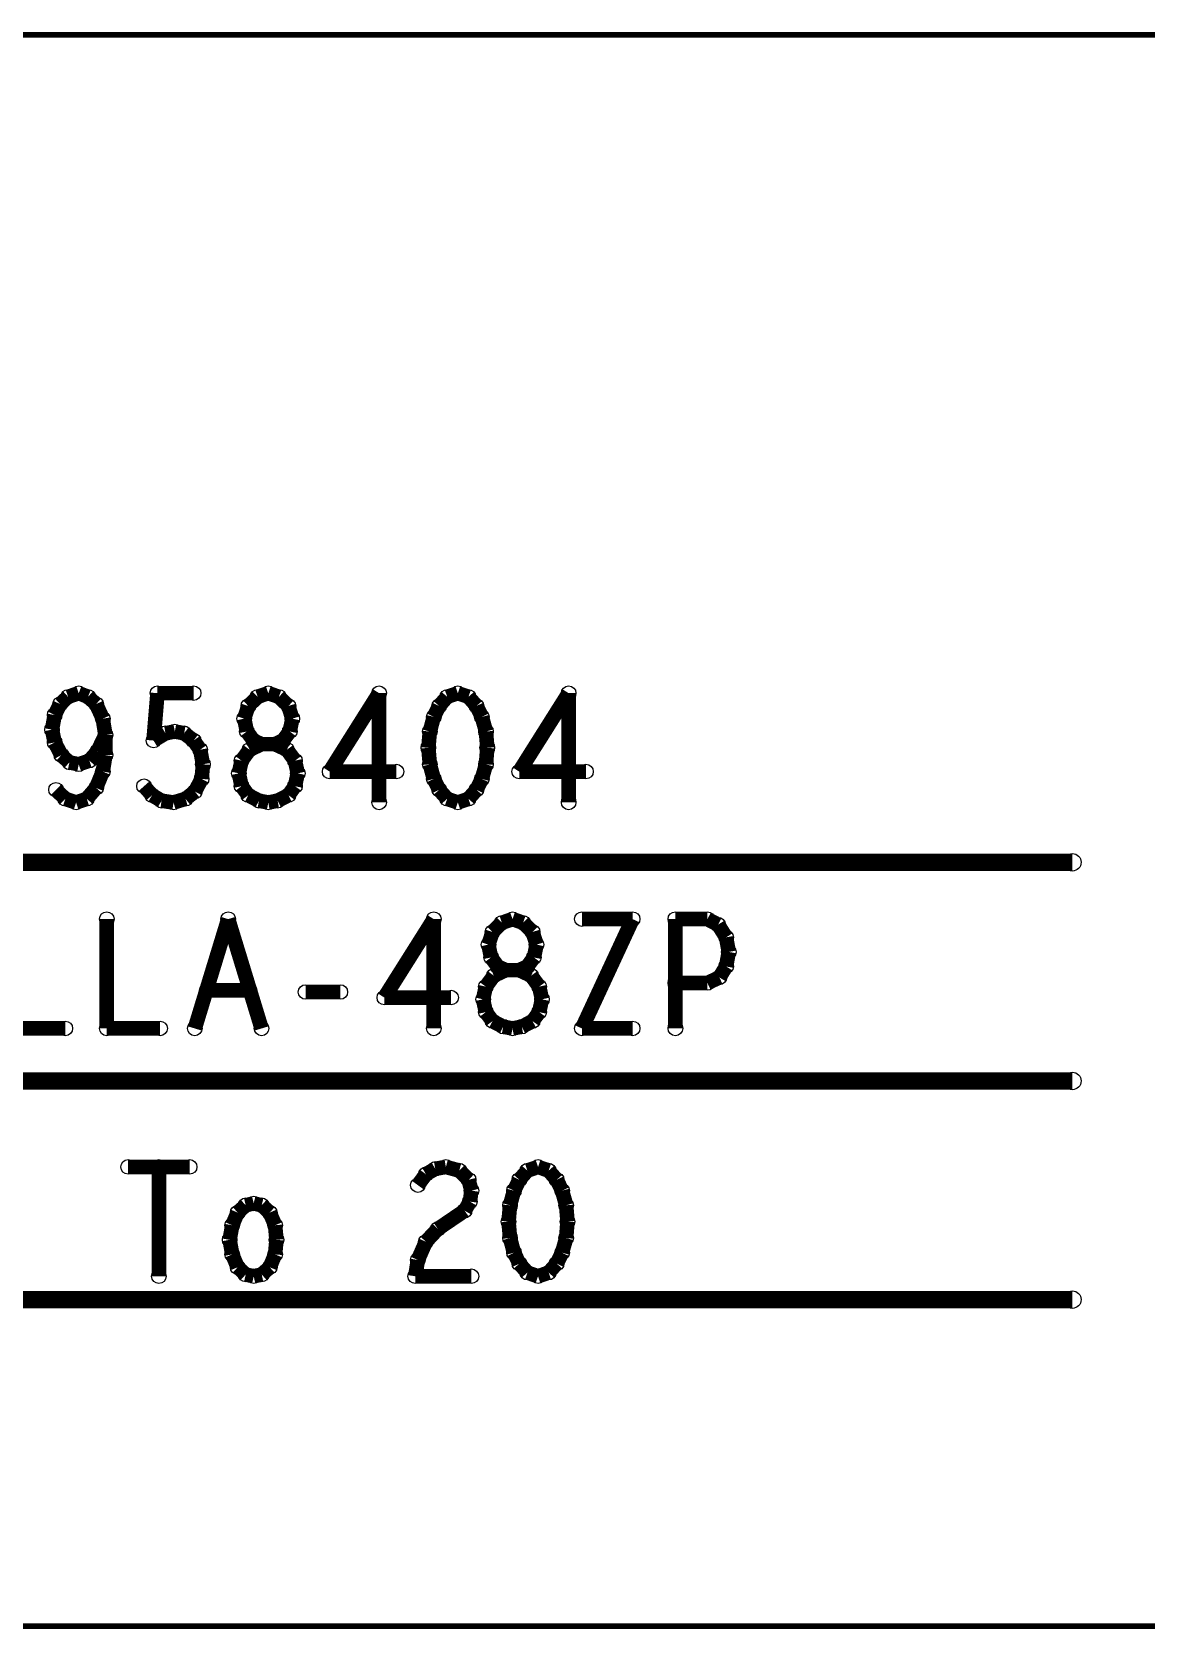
# Model space of a CAD drawing. Header units: millimetres. Extents: x 0 to 24, y 0 to 13.8.
# Drawn here: x 2.332 to 3.097, y 0 to 1.096 of the extents above; entities that cross this region are included whole.
import ezdxf

# ---------------------------------------------------------------- set-up
doc = ezdxf.new("R2010")
doc.units = ezdxf.units.MM
doc.layers.add('PRESS_FIT_PIN_A', color=11, linetype='Continuous')

# ---------------------------------------------------------------- blocks, each defined once
blk = doc.blocks.new('ROUND_3')
blk.add_circle((0, 0), 0.005)
blk = doc.blocks.new('ROUND_4')
blk.add_circle((0, 0), 0.006)

msp = doc.modelspace()

# ---------------------------------------------------------------- linework, layer by layer
at = {"layer": 'PRESS_FIT_PIN_A'}
for points, const_width in [([(7.8525, 1.0936), (0.7909, 1.0936)], 0.004), ([(2.3645, 0.642), (2.3572, 0.6395)], 0.01), ([(2.3709, 0.6395), (2.3645, 0.642)], 0.01), ([(2.4158, 0.6095), (2.4185, 0.642)], 0.01), ([(2.4185, 0.642), (2.4433, 0.642)], 0.01), ([(2.4872, 0.6395), (2.4945, 0.642)], 0.01), ([(2.4945, 0.642), (2.5018, 0.6395)], 0.01), ([(2.5705, 0.642), (2.5366, 0.5882)], 0.01), ([(2.5705, 0.567), (2.5705, 0.642)], 0.01), ([(2.6245, 0.642), (2.6172, 0.6395)], 0.01), ([(2.6318, 0.6395), (2.6245, 0.642)], 0.01), ([(2.7005, 0.642), (2.6666, 0.5882)], 0.01), ([(2.7005, 0.567), (2.7005, 0.642)], 0.01), ([(2.3517, 0.6345), (2.348, 0.627)], 0.01), ([(2.3572, 0.6395), (2.3517, 0.6345)], 0.01), ([(2.3764, 0.6345), (2.3709, 0.6395)], 0.01), ([(2.381, 0.6245), (2.3764, 0.6345)], 0.01), ([(2.478, 0.6245), (2.4808, 0.6332)], 0.01), ([(2.4808, 0.6332), (2.4872, 0.6395)], 0.01), ([(2.5018, 0.6395), (2.5083, 0.6332)], 0.01), ([(2.5083, 0.6332), (2.511, 0.6245)], 0.01), ([(2.6117, 0.6332), (2.608, 0.6257)], 0.01), ([(2.6172, 0.6395), (2.6117, 0.6332)], 0.01), ([(2.6373, 0.6332), (2.6318, 0.6395)], 0.01), ([(2.641, 0.6257), (2.6373, 0.6332)], 0.01), ([(2.348, 0.627), (2.3462, 0.617)], 0.01), ([(2.3828, 0.6132), (2.381, 0.6245)], 0.01), ([(2.4798, 0.6157), (2.478, 0.6245)], 0.01), ([(2.511, 0.6245), (2.5092, 0.6157)], 0.01), ([(2.608, 0.6257), (2.6053, 0.6157)], 0.01), ([(2.6438, 0.6157), (2.641, 0.6257)], 0.01), ([(2.3462, 0.617), (2.348, 0.6082)], 0.01), ([(2.3773, 0.602), (2.3828, 0.6132)], 0.01), ([(2.3828, 0.5995), (2.3828, 0.6132)], 0.01), ([(2.424, 0.6145), (2.4158, 0.6095)], 0.01), ([(2.4304, 0.6157), (2.424, 0.6145)], 0.01), ([(2.4368, 0.6145), (2.4304, 0.6157)], 0.01), ([(2.4433, 0.6095), (2.4368, 0.6145)], 0.01), ([(2.4478, 0.6032), (2.4433, 0.6095)], 0.01), ([(2.4844, 0.6095), (2.4798, 0.6157)], 0.01), ([(2.4899, 0.607), (2.4844, 0.6095)], 0.01), ([(2.5046, 0.6095), (2.4991, 0.607)], 0.01), ([(2.5092, 0.6157), (2.5046, 0.6095)], 0.01), ([(2.6053, 0.6157), (2.6043, 0.6045)], 0.01), ([(2.6447, 0.6045), (2.6438, 0.6157)], 0.01), ([(2.348, 0.6082), (2.3526, 0.5995)], 0.01), ([(2.3526, 0.5995), (2.3581, 0.5945)], 0.01), ([(2.3718, 0.5957), (2.3773, 0.602)], 0.01), ([(2.381, 0.5882), (2.3828, 0.5995)], 0.01), ([(2.4497, 0.5932), (2.4478, 0.6032)], 0.01), ([(2.4817, 0.6032), (2.4762, 0.5957)], 0.01), ([(2.4899, 0.607), (2.4817, 0.6032)], 0.01), ([(2.4991, 0.607), (2.4899, 0.607)], 0.01), ([(2.4991, 0.607), (2.4899, 0.607)], 0.01), ([(2.5073, 0.6032), (2.4991, 0.607)], 0.01), ([(2.5128, 0.5957), (2.5073, 0.6032)], 0.01), ([(2.6043, 0.6045), (2.6053, 0.5932)], 0.01), ([(2.6438, 0.5932), (2.6447, 0.6045)], 0.01), ([(2.3581, 0.5945), (2.3645, 0.5932)], 0.01), ([(2.3645, 0.5932), (2.3718, 0.5957)], 0.01), ([(2.3764, 0.577), (2.381, 0.5882)], 0.01), ([(2.4488, 0.5832), (2.4497, 0.5932)], 0.01), ([(2.4762, 0.5957), (2.4743, 0.587)], 0.01), ([(2.4743, 0.587), (2.4762, 0.5782)], 0.01), ([(2.5147, 0.587), (2.5128, 0.5957)], 0.01), ([(2.5128, 0.5782), (2.5147, 0.587)], 0.01), ([(2.5366, 0.5882), (2.5824, 0.5882)], 0.01), ([(2.6053, 0.5932), (2.608, 0.5832)], 0.01), ([(2.641, 0.5832), (2.6438, 0.5932)], 0.01), ([(2.6666, 0.5882), (2.7124, 0.5882)], 0.01), ([(2.3489, 0.5757), (2.3553, 0.5695)], 0.01), ([(2.37, 0.5695), (2.3764, 0.577)], 0.01), ([(2.4093, 0.5782), (2.4148, 0.572)], 0.01), ([(2.4442, 0.5745), (2.4488, 0.5832)], 0.01), ([(2.4762, 0.5782), (2.4808, 0.572)], 0.01), ([(2.5083, 0.572), (2.5128, 0.5782)], 0.01), ([(2.608, 0.5832), (2.6117, 0.5757)], 0.01), ([(2.6117, 0.5757), (2.6172, 0.5695)], 0.01), ([(2.6318, 0.5695), (2.6373, 0.5757)], 0.01), ([(2.6373, 0.5757), (2.641, 0.5832)], 0.01), ([(2.3553, 0.5695), (2.3627, 0.567)], 0.01), ([(2.3627, 0.567), (2.37, 0.5695)], 0.01), ([(2.4148, 0.572), (2.4213, 0.5682)], 0.01), ([(2.4213, 0.5682), (2.4295, 0.567)], 0.01), ([(2.4295, 0.567), (2.4378, 0.5695)], 0.01), ([(2.4378, 0.5695), (2.4442, 0.5745)], 0.01), ([(2.4808, 0.572), (2.4881, 0.5682)], 0.01), ([(2.4881, 0.5682), (2.4945, 0.567)], 0.01), ([(2.4945, 0.567), (2.5009, 0.5682)], 0.01), ([(2.5009, 0.5682), (2.5083, 0.572)], 0.01), ([(2.6172, 0.5695), (2.6245, 0.567)], 0.01), ([(2.6245, 0.567), (2.6318, 0.5695)], 0.01), ([(1.846, 0.526), (3.046, 0.526)], 0.012), ([(2.3837, 0.487), (2.3837, 0.412)], 0.01), ([(2.4441, 0.412), (2.467, 0.487)], 0.01), ([(2.467, 0.487), (2.4899, 0.412)], 0.01), ([(2.608, 0.487), (2.5741, 0.4332)], 0.01), ([(2.608, 0.412), (2.608, 0.487)], 0.01), ([(2.6455, 0.4695), (2.6483, 0.4782)], 0.01), ([(2.6483, 0.4782), (2.6547, 0.4845)], 0.01), ([(2.6547, 0.4845), (2.662, 0.487)], 0.01), ([(2.662, 0.487), (2.6693, 0.4845)], 0.01), ([(2.6693, 0.4845), (2.6758, 0.4782)], 0.01), ([(2.6758, 0.4782), (2.6785, 0.4695)], 0.01), ([(2.7096, 0.487), (2.7444, 0.487)], 0.01), ([(2.7444, 0.487), (2.7096, 0.412)], 0.01), ([(2.7737, 0.412), (2.7737, 0.487)], 0.01), ([(2.7737, 0.487), (2.7957, 0.487)], 0.01), ([(2.7957, 0.487), (2.803, 0.4832)], 0.01), ([(2.803, 0.4832), (2.8085, 0.4745)], 0.01), ([(2.6473, 0.4607), (2.6455, 0.4695)], 0.01), ([(2.6785, 0.4695), (2.6767, 0.4607)], 0.01), ([(2.8085, 0.4745), (2.8103, 0.4645)], 0.01), ([(2.6519, 0.4545), (2.6473, 0.4607)], 0.01), ([(2.6767, 0.4607), (2.6721, 0.4545)], 0.01), ([(2.8103, 0.4645), (2.8085, 0.4545)], 0.01), ([(2.6492, 0.4482), (2.6437, 0.4407)], 0.01), ([(2.6574, 0.452), (2.6492, 0.4482)], 0.01), ([(2.6574, 0.452), (2.6519, 0.4545)], 0.01), ([(2.6666, 0.452), (2.6574, 0.452)], 0.01), ([(2.6666, 0.452), (2.6574, 0.452)], 0.01), ([(2.6721, 0.4545), (2.6666, 0.452)], 0.01), ([(2.6748, 0.4482), (2.6666, 0.452)], 0.01), ([(2.6803, 0.4407), (2.6748, 0.4482)], 0.01), ([(2.8039, 0.447), (2.7957, 0.4432)], 0.01), ([(2.8085, 0.4545), (2.8039, 0.447)], 0.01), ([(2.4817, 0.4382), (2.4523, 0.4382)], 0.01), ([(2.5201, 0.437), (2.5439, 0.437)], 0.01), ([(2.5741, 0.4332), (2.6199, 0.4332)], 0.01), ([(2.6437, 0.4407), (2.6418, 0.432)], 0.01), ([(2.6822, 0.432), (2.6803, 0.4407)], 0.01), ([(2.7957, 0.4432), (2.7737, 0.4432)], 0.01), ([(2.6418, 0.432), (2.6437, 0.4232)], 0.01), ([(2.6437, 0.4232), (2.6483, 0.417)], 0.01), ([(2.6758, 0.417), (2.6803, 0.4232)], 0.01), ([(2.6803, 0.4232), (2.6822, 0.432)], 0.01), ([(2.3187, 0.412), (2.3553, 0.412)], 0.01), ([(2.3837, 0.412), (2.4203, 0.412)], 0.01), ([(2.6483, 0.417), (2.6556, 0.4132)], 0.01), ([(2.6556, 0.4132), (2.662, 0.412)], 0.01), ([(2.662, 0.412), (2.6684, 0.4132)], 0.01), ([(2.6684, 0.4132), (2.6758, 0.417)], 0.01), ([(2.7096, 0.412), (2.7444, 0.412)], 0.01), ([(1.846, 0.376), (3.046, 0.376)], 0.012), ([(2.3984, 0.317), (2.4406, 0.317)], 0.01), ([(2.4195, 0.317), (2.4195, 0.242)], 0.01), ([(2.6026, 0.312), (2.609, 0.3157)], 0.01), ([(2.609, 0.3157), (2.6163, 0.317)], 0.01), ([(2.6163, 0.317), (2.6255, 0.3145)], 0.01), ([(2.6255, 0.3145), (2.6319, 0.3082)], 0.01), ([(2.6722, 0.3145), (2.6667, 0.3082)], 0.01), ([(2.6795, 0.317), (2.6722, 0.3145)], 0.01), ([(2.6868, 0.3145), (2.6795, 0.317)], 0.01), ([(2.6923, 0.3082), (2.6868, 0.3145)], 0.01), ([(2.5971, 0.3045), (2.6026, 0.312)], 0.01), ([(2.6319, 0.3082), (2.6338, 0.3007)], 0.01), ([(2.6667, 0.3082), (2.663, 0.3007)], 0.01), ([(2.696, 0.3007), (2.6923, 0.3082)], 0.01), ([(2.479, 0.2907), (2.4845, 0.292)], 0.01), ([(2.4845, 0.292), (2.49, 0.2907)], 0.01), ([(2.6328, 0.2932), (2.6292, 0.287)], 0.01), ([(2.6338, 0.3007), (2.6328, 0.2932)], 0.01), ([(2.663, 0.3007), (2.6603, 0.2907)], 0.01), ([(2.6988, 0.2907), (2.696, 0.3007)], 0.01), ([(2.4698, 0.277), (2.4735, 0.2857)], 0.01), ([(2.4735, 0.2857), (2.479, 0.2907)], 0.01), ([(2.49, 0.2907), (2.4955, 0.2857)], 0.01), ([(2.4955, 0.2857), (2.4992, 0.277)], 0.01), ([(2.6292, 0.287), (2.6108, 0.2745)], 0.01), ([(2.6603, 0.2907), (2.6593, 0.2795)], 0.01), ([(2.6997, 0.2795), (2.6988, 0.2907)], 0.01), ([(2.468, 0.267), (2.4698, 0.277)], 0.01), ([(2.4992, 0.277), (2.5001, 0.267)], 0.01), ([(2.6108, 0.2745), (2.6026, 0.2657)], 0.01), ([(2.6593, 0.2795), (2.6603, 0.2682)], 0.01), ([(2.6988, 0.2682), (2.6997, 0.2795)], 0.01), ([(2.4698, 0.257), (2.468, 0.267)], 0.01), ([(2.5001, 0.267), (2.4992, 0.257)], 0.01), ([(2.6026, 0.2657), (2.5971, 0.2532)], 0.01), ([(2.6603, 0.2682), (2.663, 0.2582)], 0.01), ([(2.663, 0.2582), (2.6667, 0.2507)], 0.01), ([(2.6923, 0.2507), (2.696, 0.2582)], 0.01), ([(2.696, 0.2582), (2.6988, 0.2682)], 0.01), ([(2.4735, 0.2482), (2.4698, 0.257)], 0.01), ([(2.479, 0.2432), (2.4735, 0.2482)], 0.01), ([(2.4955, 0.2482), (2.49, 0.2432)], 0.01), ([(2.4992, 0.257), (2.4955, 0.2482)], 0.01), ([(2.5971, 0.2532), (2.5953, 0.242)], 0.01), ([(2.6667, 0.2507), (2.6722, 0.2445)], 0.01), ([(2.6868, 0.2445), (2.6923, 0.2507)], 0.01), ([(2.4845, 0.242), (2.479, 0.2432)], 0.01), ([(2.49, 0.2432), (2.4845, 0.242)], 0.01), ([(2.5953, 0.242), (2.6338, 0.242)], 0.01), ([(2.6722, 0.2445), (2.6795, 0.242)], 0.01), ([(2.6795, 0.242), (2.6868, 0.2445)], 0.01), ([(1.846, 0.226), (3.046, 0.226)], 0.012), ([(0.002, 0.002), (23.405, 0.002)], 0.004), ([(0.002, 0.002), (23.405, 0.002)], 0.004)]:
    msp.add_lwpolyline(points, dxfattribs=dict(at, const_width=const_width))

# ---------------------------------------------------------------- block references
for name, p in [('ROUND_3', (2.3645, 0.642)), ('ROUND_3', (2.4185, 0.642)), ('ROUND_3', (2.4433, 0.642)), ('ROUND_3', (2.4945, 0.642)), ('ROUND_3', (2.5705, 0.642)), ('ROUND_3', (2.6245, 0.642)), ('ROUND_3', (2.6245, 0.642)), ('ROUND_3', (2.7005, 0.642)), ('ROUND_3', (2.3517, 0.6345)), ('ROUND_3', (2.3572, 0.6395)), ('ROUND_3', (2.3709, 0.6395)), ('ROUND_3', (2.3764, 0.6345)), ('ROUND_3', (2.4808, 0.6332)), ('ROUND_3', (2.4872, 0.6395)), ('ROUND_3', (2.5018, 0.6395)), ('ROUND_3', (2.5083, 0.6332)), ('ROUND_3', (2.6117, 0.6332)), ('ROUND_3', (2.6172, 0.6395)), ('ROUND_3', (2.6318, 0.6395)), ('ROUND_3', (2.6373, 0.6332)), ('ROUND_3', (2.348, 0.627)), ('ROUND_3', (2.381, 0.6245)), ('ROUND_3', (2.478, 0.6245)), ('ROUND_3', (2.511, 0.6245)), ('ROUND_3', (2.608, 0.6257)), ('ROUND_3', (2.641, 0.6257)), ('ROUND_3', (2.3462, 0.617)), ('ROUND_3', (2.3828, 0.6132)), ('ROUND_3', (2.3828, 0.6132)), ('ROUND_3', (2.4158, 0.6095)), ('ROUND_3', (2.424, 0.6145)), ('ROUND_3', (2.4304, 0.6157)), ('ROUND_3', (2.4368, 0.6145)), ('ROUND_3', (2.4433, 0.6095)), ('ROUND_3', (2.4798, 0.6157)), ('ROUND_3', (2.4844, 0.6095)), ('ROUND_3', (2.5046, 0.6095)), ('ROUND_3', (2.5092, 0.6157)), ('ROUND_3', (2.6053, 0.6157)), ('ROUND_3', (2.6438, 0.6157)), ('ROUND_3', (2.348, 0.6082)), ('ROUND_3', (2.3526, 0.5995)), ('ROUND_3', (2.3773, 0.602)), ('ROUND_3', (2.3828, 0.5995)), ('ROUND_3', (2.4478, 0.6032)), ('ROUND_3', (2.4817, 0.6032)), ('ROUND_3', (2.4899, 0.607)), ('ROUND_3', (2.4899, 0.607)), ('ROUND_3', (2.4991, 0.607)), ('ROUND_3', (2.4991, 0.607)), ('ROUND_3', (2.5073, 0.6032)), ('ROUND_3', (2.6043, 0.6045)), ('ROUND_3', (2.6447, 0.6045)), ('ROUND_3', (2.3581, 0.5945)), ('ROUND_3', (2.3645, 0.5932)), ('ROUND_3', (2.3718, 0.5957)), ('ROUND_3', (2.381, 0.5882)), ('ROUND_3', (2.4497, 0.5932)), ('ROUND_3', (2.4743, 0.587)), ('ROUND_3', (2.4762, 0.5957)), ('ROUND_3', (2.5128, 0.5957)), ('ROUND_3', (2.5147, 0.587)), ('ROUND_3', (2.5366, 0.5882)), ('ROUND_3', (2.5824, 0.5882)), ('ROUND_3', (2.6053, 0.5932)), ('ROUND_3', (2.6438, 0.5932)), ('ROUND_3', (2.6666, 0.5882)), ('ROUND_3', (2.7124, 0.5882)), ('ROUND_3', (2.3489, 0.5757)), ('ROUND_3', (2.3764, 0.577)), ('ROUND_3', (2.4093, 0.5782)), ('ROUND_3', (2.4488, 0.5832)), ('ROUND_3', (2.4762, 0.5782)), ('ROUND_3', (2.5128, 0.5782)), ('ROUND_3', (2.608, 0.5832)), ('ROUND_3', (2.6117, 0.5757)), ('ROUND_3', (2.6373, 0.5757)), ('ROUND_3', (2.641, 0.5832)), ('ROUND_3', (2.3553, 0.5695)), ('ROUND_3', (2.3627, 0.567)), ('ROUND_3', (2.37, 0.5695)), ('ROUND_3', (2.4148, 0.572)), ('ROUND_3', (2.4213, 0.5682)), ('ROUND_3', (2.4295, 0.567)), ('ROUND_3', (2.4378, 0.5695)), ('ROUND_3', (2.4442, 0.5745)), ('ROUND_3', (2.4808, 0.572)), ('ROUND_3', (2.4881, 0.5682)), ('ROUND_3', (2.4945, 0.567)), ('ROUND_3', (2.4945, 0.567)), ('ROUND_3', (2.5009, 0.5682)), ('ROUND_3', (2.5083, 0.572)), ('ROUND_3', (2.5705, 0.567)), ('ROUND_3', (2.6172, 0.5695)), ('ROUND_3', (2.6245, 0.567)), ('ROUND_3', (2.6318, 0.5695)), ('ROUND_3', (2.7005, 0.567)), ('ROUND_4', (3.046, 0.526)), ('ROUND_3', (2.3837, 0.487)), ('ROUND_3', (2.467, 0.487)), ('ROUND_3', (2.608, 0.487)), ('ROUND_3', (2.6483, 0.4782)), ('ROUND_3', (2.6547, 0.4845)), ('ROUND_3', (2.662, 0.487)), ('ROUND_3', (2.6693, 0.4845)), ('ROUND_3', (2.6758, 0.4782)), ('ROUND_3', (2.7096, 0.487)), ('ROUND_3', (2.7444, 0.487)), ('ROUND_3', (2.7737, 0.487)), ('ROUND_3', (2.7957, 0.487)), ('ROUND_3', (2.803, 0.4832)), ('ROUND_3', (2.6455, 0.4695)), ('ROUND_3', (2.6785, 0.4695)), ('ROUND_3', (2.8085, 0.4745)), ('ROUND_3', (2.6473, 0.4607)), ('ROUND_3', (2.6767, 0.4607)), ('ROUND_3', (2.8103, 0.4645)), ('ROUND_3', (2.6492, 0.4482)), ('ROUND_3', (2.6519, 0.4545)), ('ROUND_3', (2.6574, 0.452)), ('ROUND_3', (2.6574, 0.452)), ('ROUND_3', (2.6666, 0.452)), ('ROUND_3', (2.6666, 0.452)), ('ROUND_3', (2.6721, 0.4545)), ('ROUND_3', (2.6748, 0.4482)), ('ROUND_3', (2.8039, 0.447)), ('ROUND_3', (2.8085, 0.4545)), ('ROUND_3', (2.4523, 0.4382)), ('ROUND_3', (2.4817, 0.4382)), ('ROUND_3', (2.5201, 0.437)), ('ROUND_3', (2.5439, 0.437)), ('ROUND_3', (2.5741, 0.4332)), ('ROUND_3', (2.6199, 0.4332)), ('ROUND_3', (2.6437, 0.4407)), ('ROUND_3', (2.6803, 0.4407)), ('ROUND_3', (2.7737, 0.4432)), ('ROUND_3', (2.7957, 0.4432)), ('ROUND_3', (2.6418, 0.432)), ('ROUND_3', (2.6437, 0.4232)), ('ROUND_3', (2.6803, 0.4232)), ('ROUND_3', (2.6822, 0.432)), ('ROUND_3', (2.3553, 0.412)), ('ROUND_3', (2.3837, 0.412)), ('ROUND_3', (2.4203, 0.412)), ('ROUND_3', (2.4441, 0.412)), ('ROUND_3', (2.4899, 0.412)), ('ROUND_3', (2.608, 0.412)), ('ROUND_3', (2.6483, 0.417)), ('ROUND_3', (2.6556, 0.4132)), ('ROUND_3', (2.662, 0.412)), ('ROUND_3', (2.662, 0.412)), ('ROUND_3', (2.6684, 0.4132)), ('ROUND_3', (2.6758, 0.417)), ('ROUND_3', (2.7096, 0.412)), ('ROUND_3', (2.7444, 0.412)), ('ROUND_3', (2.7737, 0.412)), ('ROUND_4', (3.046, 0.376)), ('ROUND_3', (2.3984, 0.317)), ('ROUND_3', (2.4195, 0.317)), ('ROUND_3', (2.4406, 0.317)), ('ROUND_3', (2.609, 0.3157)), ('ROUND_3', (2.6163, 0.317)), ('ROUND_3', (2.6255, 0.3145)), ('ROUND_3', (2.6722, 0.3145)), ('ROUND_3', (2.6795, 0.317)), ('ROUND_3', (2.6795, 0.317)), ('ROUND_3', (2.6868, 0.3145)), ('ROUND_3', (2.5971, 0.3045)), ('ROUND_3', (2.6026, 0.312)), ('ROUND_3', (2.6319, 0.3082)), ('ROUND_3', (2.6667, 0.3082)), ('ROUND_3', (2.6923, 0.3082)), ('ROUND_3', (2.4845, 0.292)), ('ROUND_3', (2.6328, 0.2932)), ('ROUND_3', (2.6338, 0.3007)), ('ROUND_3', (2.663, 0.3007)), ('ROUND_3', (2.696, 0.3007)), ('ROUND_3', (2.4735, 0.2857)), ('ROUND_3', (2.479, 0.2907)), ('ROUND_3', (2.49, 0.2907)), ('ROUND_3', (2.4955, 0.2857)), ('ROUND_3', (2.6292, 0.287)), ('ROUND_3', (2.6603, 0.2907)), ('ROUND_3', (2.6988, 0.2907)), ('ROUND_3', (2.4698, 0.277)), ('ROUND_3', (2.4992, 0.277)), ('ROUND_3', (2.6108, 0.2745)), ('ROUND_3', (2.6593, 0.2795)), ('ROUND_3', (2.6997, 0.2795)), ('ROUND_3', (2.468, 0.267)), ('ROUND_3', (2.5001, 0.267)), ('ROUND_3', (2.6026, 0.2657)), ('ROUND_3', (2.6603, 0.2682)), ('ROUND_3', (2.663, 0.2582)), ('ROUND_3', (2.696, 0.2582)), ('ROUND_3', (2.6988, 0.2682)), ('ROUND_3', (2.4698, 0.257)), ('ROUND_3', (2.4735, 0.2482)), ('ROUND_3', (2.4955, 0.2482)), ('ROUND_3', (2.4992, 0.257)), ('ROUND_3', (2.5971, 0.2532)), ('ROUND_3', (2.6667, 0.2507)), ('ROUND_3', (2.6923, 0.2507)), ('ROUND_3', (2.4195, 0.242)), ('ROUND_3', (2.479, 0.2432)), ('ROUND_3', (2.4845, 0.242)), ('ROUND_3', (2.4845, 0.242)), ('ROUND_3', (2.49, 0.2432)), ('ROUND_3', (2.5953, 0.242)), ('ROUND_3', (2.6338, 0.242)), ('ROUND_3', (2.6722, 0.2445)), ('ROUND_3', (2.6795, 0.242)), ('ROUND_3', (2.6868, 0.2445)), ('ROUND_4', (3.046, 0.226))]:
    msp.add_blockref(name, p, dxfattribs=at)

doc.saveas('drawing.dxf')
